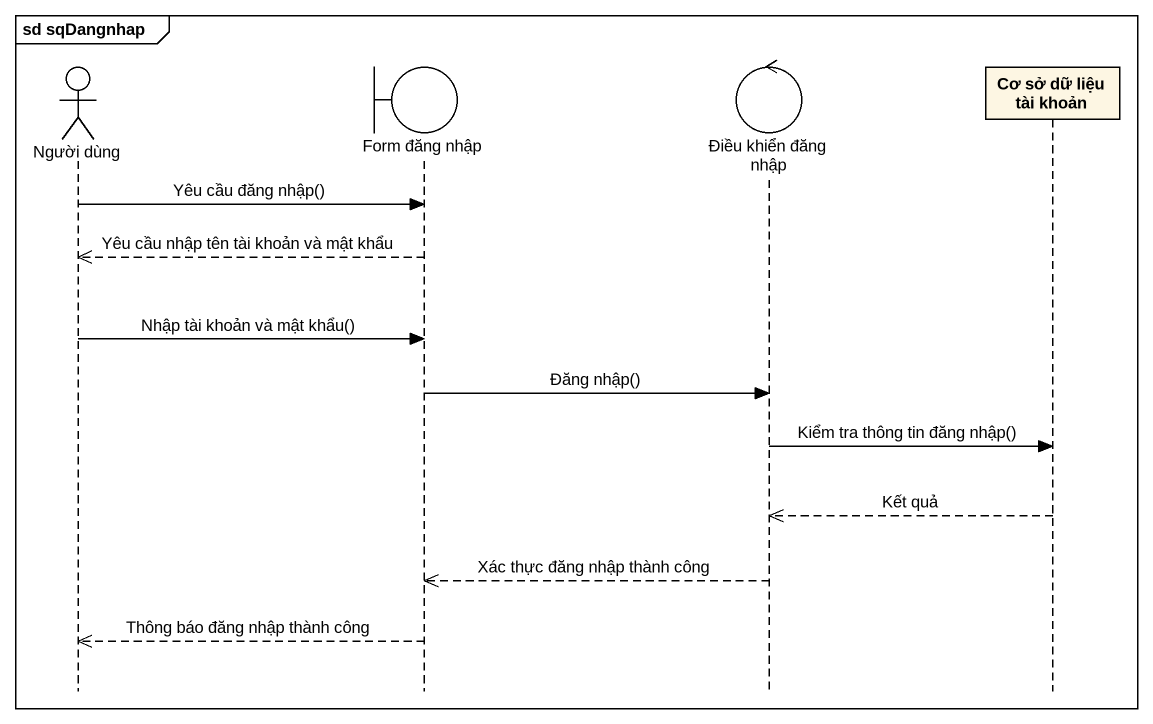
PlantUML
@startuml
mainframe sd sqDangnhap
hide footbox
actor "Người dùng" as Người_dùng
boundary "Form đăng nhập" as Form_đăng_nhập
control "Điều khiển đăng nhập" as Điều_khiển_đăng_nhập
participant "Cơ sở dữ liệu tài khoản" as Cơ_sở_dữ_liệu_tài_khoản

Người_dùng -> Form_đăng_nhập : Yêu cầu đăng nhập()
Form_đăng_nhập -->> Người_dùng : Yêu cầu nhập tên tài khoản và mật khẩu
Người_dùng -> Form_đăng_nhập : Nhập tài khoản và mật khẩu()
Form_đăng_nhập -> Điều_khiển_đăng_nhập : Đăng nhập()
Điều_khiển_đăng_nhập -> Cơ_sở_dữ_liệu_tài_khoản : Kiểm tra thông tin đăng nhập()
Cơ_sở_dữ_liệu_tài_khoản -->> Điều_khiển_đăng_nhập : Kết quả
Điều_khiển_đăng_nhập -->> Form_đăng_nhập : Xác thực đăng nhập thành công
Form_đăng_nhập -->> Người_dùng : Thông báo đăng nhập thành công
@enduml
